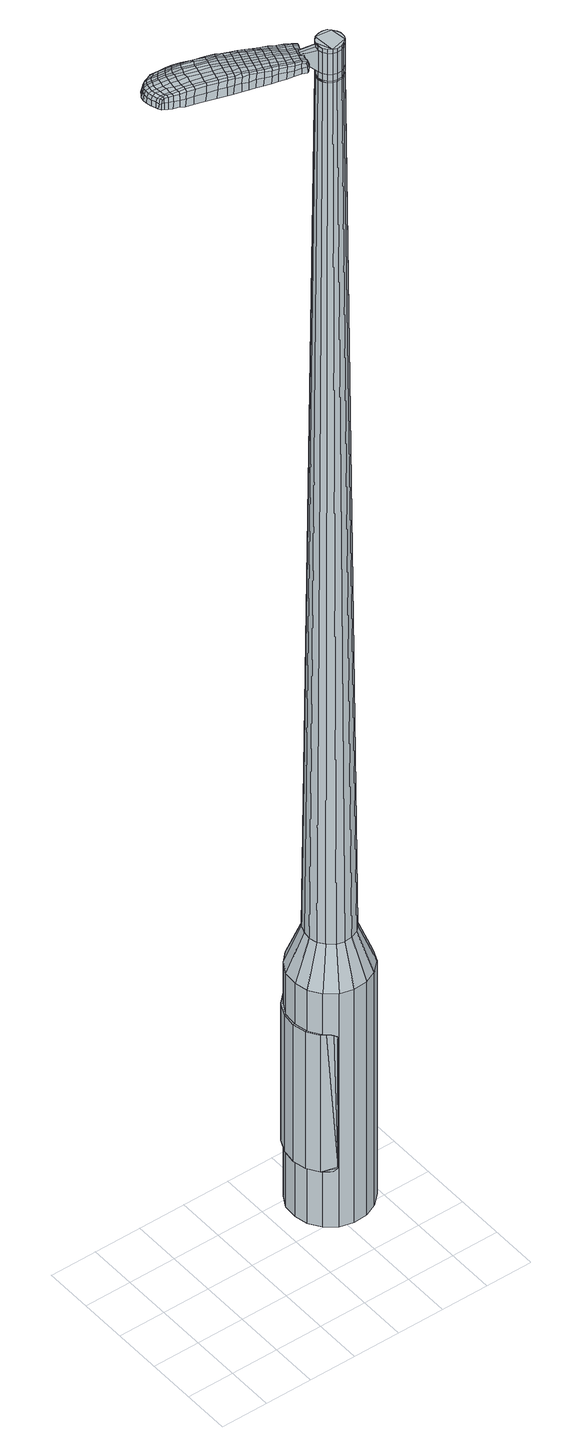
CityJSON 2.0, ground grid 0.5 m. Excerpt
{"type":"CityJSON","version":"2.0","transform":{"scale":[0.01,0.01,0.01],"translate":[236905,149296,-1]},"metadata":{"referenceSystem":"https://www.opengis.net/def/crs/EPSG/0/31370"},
"CityObjects":{
"object1":{"type":"GenericCityObject","attributes":{"cluster":67,"mean_distance_to_centroid":0.048,"new_centroid_x":236907.14,"new_centroid_y":149297.31,"mean_distance_to_camera":9.52,"H1":14.28,"H2":-26.69,"Z_final":109.85,"cluster2":-1,"proj_x":236908.35,"proj_y":149293.14,"id_line":27,"bearing_l":73.79,"distance":4.34,"orientation":"left","G_obj":163.79},"geometry":[{"type":"MultiSurface","lod":"2","boundaries":[[[0,1,2,3]],[[1,4,5,2]],[[4,6,7,5]],[[6,8,9,7]],[[8,10,11,9]],[[10,12,13,11]],[[12,14,15,13]],[[14,16,17,15]],[[16,18,19,17]],[[18,20,21,19]],[[20,22,23,21]],[[22,24,25,23]],[[24,26,27,25]],[[26,28,29,27]],[[28,30,31,29]],[[30,32,33,31]],[[32,34,35,33]],[[34,0,3,35]],[[36,37,38,39]],[[38,40,41,42]],[[41,43,42]],[[42,44,45,46]],[[45,47,46]],[[46,48,49,50]],[[49,51,50]],[[42,46,50,38]],[[50,52,39,38]],[[53,36,39]],[[2,5,7,35]],[[7,9,11,15]],[[11,13,15]],[[15,17,19,23]],[[19,21,23]],[[23,25,27,31]],[[27,29,31]],[[15,23,31,7]],[[31,33,35,7]],[[3,2,35]],[[1,0,54,55]],[[0,34,56,54]],[[34,32,57,56]],[[32,30,58,57]],[[30,28,59,58]],[[28,26,60,59]],[[26,24,61,60]],[[24,22,62,61]],[[22,20,63,62]],[[20,18,64,63]],[[18,16,65,64]],[[16,14,66,65]],[[14,12,67,66]],[[12,10,68,67]],[[10,8,69,68]],[[8,6,70,69]],[[6,4,71,70]],[[4,1,55,71]],[[55,54,72,73]],[[54,56,74,72]],[[56,57,75,74]],[[57,58,76,75]],[[58,59,77,76]],[[59,60,78,77]],[[60,61,79,78]],[[61,62,80,79]],[[62,63,81,80]],[[63,64,82,81]],[[64,65,83,82]],[[65,66,84,83]],[[66,67,85,84]],[[67,68,86,85]],[[68,69,87,86]],[[69,70,88,87]],[[70,71,89,88]],[[71,55,73,89]],[[72,90,91,73]],[[92,93,90,72]],[[94,95,93,92]],[[76,96,95,94]],[[77,97,96,76]],[[78,98,97,77]],[[79,99,98,78]],[[80,100,99,79]],[[101,102,100,80]],[[103,104,102,101]],[[83,105,104,103]],[[84,106,105,83]],[[85,107,106,84]],[[108,109,107,85]],[[87,110,109,108]],[[111,112,110,87]],[[113,114,112,111]],[[73,91,114,113]],[[115,116,117,118]],[[119,115,118,120]],[[121,119,120,122]],[[123,121,122,124]],[[125,123,124,126]],[[127,125,126,128]],[[129,127,128,130]],[[131,129,130,132]],[[133,131,132,134]],[[135,133,134,136]],[[137,135,136,138]],[[139,137,138,140]],[[141,139,140,142]],[[143,141,142,144]],[[145,143,144,146]],[[147,145,146,148]],[[74,92,72]],[[74,75,94,92]],[[75,76,94]],[[81,101,80]],[[81,82,103,101]],[[82,83,103]],[[86,108,85]],[[86,87,108]],[[88,111,87]],[[88,89,113,111]],[[89,73,113]],[[149,114,91]],[[149,150,112,114]],[[150,110,112]],[[151,109,110]],[[151,107,109]],[[152,104,105]],[[152,153,102,104]],[[153,100,102]],[[154,95,96]],[[154,155,93,95]],[[155,90,93]],[[39,52,147,156]],[[91,90,157,148]],[[53,39,156,116]],[[90,155,117,157]],[[36,53,116,115]],[[155,154,118,117]],[[37,36,115,119]],[[154,96,120,118]],[[38,37,119,121]],[[96,97,122,120]],[[40,38,121,123]],[[97,98,124,122]],[[41,40,123,125]],[[98,99,126,124]],[[43,41,125,127]],[[99,100,128,126]],[[42,43,127,129]],[[100,153,130,128]],[[44,42,129,131]],[[153,152,132,130]],[[45,44,131,133]],[[152,105,134,132]],[[47,45,133,135]],[[105,106,136,134]],[[46,47,135,137]],[[106,107,138,136]],[[48,46,137,139]],[[107,151,140,138]],[[49,48,139,141]],[[151,110,142,140]],[[51,49,141,143]],[[110,150,144,142]],[[50,51,143,145]],[[150,149,146,144]],[[52,50,145,147]],[[149,91,148,146]],[[147,148,158,159]],[[148,157,160,158]],[[157,117,161,160]],[[117,116,162,161]],[[116,156,163,162]],[[156,147,159,163]],[[164,165,166,167]],[[168,164,167,169]],[[164,168,170,171]],[[165,164,171,172]],[[173,174,175,176]],[[177,173,176,178]],[[173,177,179,180]],[[174,173,180,181]],[[182,183,184,185]],[[186,182,185,187]],[[182,186,188,189]],[[183,182,189,190]],[[191,192,193,194]],[[195,191,194,196]],[[191,195,197,198]],[[192,191,198,199]],[[200,201,202,203]],[[204,200,203,205]],[[200,204,206,207]],[[201,200,207,208]],[[209,210,211,212]],[[213,209,212,214]],[[209,213,215,216]],[[210,209,216,217]],[[218,219,220,221]],[[210,218,221,211]],[[218,210,217,222]],[[219,218,222,223]],[[224,225,226,227]],[[219,224,227,220]],[[224,219,223,228]],[[225,224,228,229]],[[230,168,169,231]],[[225,230,231,226]],[[230,225,229,232]],[[168,230,232,170]],[[233,234,235,236]],[[237,233,236,238]],[[233,237,239,240]],[[234,233,240,241]],[[242,243,244,245]],[[234,242,245,235]],[[242,234,241,246]],[[243,242,246,247]],[[248,249,250,251]],[[243,248,251,244]],[[248,243,247,252]],[[249,248,252,253]],[[254,255,256,257]],[[249,254,257,250]],[[254,249,253,258]],[[255,254,258,259]],[[260,165,172,261]],[[255,260,261,256]],[[260,255,259,262]],[[165,260,262,166]],[[263,264,265,266]],[[267,263,266,268]],[[263,267,269,270]],[[264,263,270,271]],[[272,273,274,275]],[[264,272,275,265]],[[272,264,271,276]],[[273,272,276,277]],[[278,279,280,281]],[[273,278,281,274]],[[278,273,277,282]],[[279,278,282,283]],[[284,177,178,285]],[[279,284,285,280]],[[284,279,283,286]],[[177,284,286,179]],[[287,288,289,290]],[[291,287,290,292]],[[287,291,293,294]],[[288,287,294,295]],[[296,297,298,299]],[[288,296,299,289]],[[296,288,295,300]],[[297,296,300,301]],[[302,303,304,305]],[[297,302,305,298]],[[302,297,301,306]],[[303,302,306,307]],[[308,309,310,311]],[[303,308,311,304]],[[308,303,307,312]],[[309,308,312,313]],[[314,174,181,315]],[[309,314,315,310]],[[314,309,313,316]],[[174,314,316,175]],[[317,203,202,318]],[[319,317,318,320]],[[317,319,321,322]],[[203,317,322,205]],[[323,319,320,324]],[[325,323,324,326]],[[323,325,327,328]],[[319,323,328,321]],[[329,325,326,330]],[[331,329,330,332]],[[329,331,333,334]],[[325,329,334,327]],[[335,331,332,336]],[[337,335,336,338]],[[335,337,339,340]],[[331,335,340,333]],[[341,337,338,342]],[[192,341,342,193]],[[341,192,199,343]],[[337,341,343,339]],[[344,345,190,189]],[[346,344,189,188]],[[344,346,347,348]],[[345,344,348,349]],[[350,351,349,348]],[[352,350,348,347]],[[350,352,353,354]],[[351,350,354,355]],[[356,357,355,354]],[[358,356,354,353]],[[356,358,359,360]],[[357,356,360,361]],[[362,363,361,360]],[[364,362,360,359]],[[362,364,197,195]],[[363,362,195,196]],[[365,366,367,368]],[[267,365,368,269]],[[365,267,268,369]],[[366,365,369,370]],[[371,186,187,372]],[[366,371,372,367]],[[371,366,370,373]],[[186,371,373,188]],[[374,375,376,377]],[[213,374,377,215]],[[374,213,214,378]],[[375,374,378,379]],[[380,381,382,383]],[[375,380,383,376]],[[380,375,379,384]],[[381,380,384,385]],[[386,183,190,387]],[[381,386,387,382]],[[386,381,385,388]],[[183,386,388,184]],[[389,390,391,392]],[[171,389,392,172]],[[389,171,170,393]],[[390,389,393,394]],[[395,396,397,398]],[[390,395,398,391]],[[395,390,394,399]],[[396,395,399,400]],[[401,194,193,402]],[[396,401,402,397]],[[401,396,400,403]],[[194,401,403,196]],[[404,405,406,407]],[[176,404,407,178]],[[404,176,175,408]],[[405,404,408,409]],[[410,198,197,411]],[[405,410,411,406]],[[410,405,409,412]],[[198,410,412,199]],[[413,414,415,416]],[[291,413,416,293]],[[413,291,292,417]],[[414,413,417,418]],[[419,204,205,420]],[[414,419,420,415]],[[419,414,418,421]],[[204,419,421,206]],[[422,423,424,425]],[[237,422,425,239]],[[422,237,238,426]],[[423,422,426,427]],[[428,429,430,431]],[[423,428,431,424]],[[428,423,427,432]],[[429,428,432,433]],[[434,201,208,435]],[[429,434,435,430]],[[434,429,433,436]],[[201,434,436,202]],[[437,438,427,426]],[[236,437,426,238]],[[437,236,235,439]],[[438,437,439,440]],[[441,442,433,432]],[[438,441,432,427]],[[441,438,440,443]],[[442,441,443,444]],[[445,318,202,436]],[[442,445,436,433]],[[445,442,444,446]],[[318,445,446,320]],[[447,448,449,450]],[[294,447,450,295]],[[447,294,293,416]],[[448,447,416,415]],[[451,322,321,452]],[[448,451,452,449]],[[451,448,415,420]],[[322,451,420,205]],[[453,454,440,439]],[[245,453,439,235]],[[453,245,244,455]],[[454,453,455,456]],[[457,458,444,443]],[[454,457,443,440]],[[457,454,456,459]],[[458,457,459,460]],[[461,324,320,446]],[[458,461,446,444]],[[461,458,460,462]],[[324,461,462,326]],[[463,464,465,466]],[[300,463,466,301]],[[463,300,295,450]],[[464,463,450,449]],[[467,328,327,468]],[[464,467,468,465]],[[467,464,449,452]],[[328,467,452,321]],[[469,470,456,455]],[[251,469,455,244]],[[469,251,250,471]],[[470,469,471,472]],[[473,474,460,459]],[[470,473,459,456]],[[473,470,472,475]],[[474,473,475,476]],[[477,330,326,462]],[[474,477,462,460]],[[477,474,476,478]],[[330,477,478,332]],[[479,480,481,482]],[[306,479,482,307]],[[479,306,301,466]],[[480,479,466,465]],[[483,334,333,484]],[[480,483,484,481]],[[483,480,465,468]],[[334,483,468,327]],[[485,486,472,471]],[[257,485,471,250]],[[485,257,256,487]],[[486,485,487,488]],[[489,490,476,475]],[[486,489,475,472]],[[489,486,488,491]],[[490,489,491,492]],[[493,336,332,478]],[[490,493,478,476]],[[493,490,492,494]],[[336,493,494,338]],[[495,496,497,498]],[[312,495,498,313]],[[495,312,307,482]],[[496,495,482,481]],[[499,340,339,500]],[[496,499,500,497]],[[499,496,481,484]],[[340,499,484,333]],[[501,502,488,487]],[[261,501,487,256]],[[501,261,172,392]],[[502,501,392,391]],[[503,504,492,491]],[[502,503,491,488]],[[503,502,391,398]],[[504,503,398,397]],[[505,342,338,494]],[[504,505,494,492]],[[505,504,397,402]],[[342,505,402,193]],[[506,507,409,408]],[[316,506,408,175]],[[506,316,313,498]],[[507,506,498,497]],[[508,343,199,412]],[[507,508,412,409]],[[508,507,497,500]],[[343,508,500,339]],[[509,510,370,369]],[[266,509,369,268]],[[509,266,265,511]],[[510,509,511,512]],[[513,346,188,373]],[[510,513,373,370]],[[513,510,512,514]],[[346,513,514,347]],[[515,516,517,518]],[[216,515,518,217]],[[515,216,215,377]],[[516,515,377,376]],[[519,520,521,522]],[[516,519,522,517]],[[519,516,376,383]],[[520,519,383,382]],[[523,345,349,524]],[[520,523,524,521]],[[523,520,382,387]],[[345,523,387,190]],[[525,526,512,511]],[[275,525,511,265]],[[525,275,274,527]],[[526,525,527,528]],[[529,352,347,514]],[[526,529,514,512]],[[529,526,528,530]],[[352,529,530,353]],[[531,532,533,534]],[[222,531,534,223]],[[531,222,217,518]],[[532,531,518,517]],[[535,536,537,538]],[[532,535,538,533]],[[535,532,517,522]],[[536,535,522,521]],[[539,351,355,540]],[[536,539,540,537]],[[539,536,521,524]],[[351,539,524,349]],[[541,542,528,527]],[[281,541,527,274]],[[541,281,280,543]],[[542,541,543,544]],[[545,358,353,530]],[[542,545,530,528]],[[545,542,544,546]],[[358,545,546,359]],[[547,548,549,550]],[[228,547,550,229]],[[547,228,223,534]],[[548,547,534,533]],[[551,552,553,554]],[[548,551,554,549]],[[551,548,533,538]],[[552,551,538,537]],[[555,357,361,556]],[[552,555,556,553]],[[555,552,537,540]],[[357,555,540,355]],[[557,558,544,543]],[[285,557,543,280]],[[557,285,178,407]],[[558,557,407,406]],[[559,364,359,546]],[[558,559,546,544]],[[559,558,406,411]],[[364,559,411,197]],[[560,561,394,393]],[[232,560,393,170]],[[560,232,229,550]],[[561,560,550,549]],[[562,563,400,399]],[[561,562,399,394]],[[562,561,549,554]],[[563,562,554,553]],[[564,363,196,403]],[[563,564,403,400]],[[564,563,553,556]],[[363,564,556,361]],[[565,566,567,568]],[[568,567,569,570]],[[571,569,567,572]],[[572,567,566,573]],[[574,575,576,577]],[[577,576,578,579]],[[580,578,576,581]],[[581,576,575,582]],[[583,584,585,586]],[[586,585,587,588]],[[589,587,585,590]],[[590,585,584,591]],[[592,593,594,595]],[[595,594,596,597]],[[598,596,594,599]],[[599,594,593,600]],[[601,602,603,604]],[[604,603,605,606]],[[607,605,603,608]],[[608,603,602,609]],[[610,611,612,613]],[[613,612,614,615]],[[616,614,612,617]],[[617,612,611,618]],[[619,620,621,622]],[[622,621,611,610]],[[618,611,621,623]],[[623,621,620,624]],[[625,626,627,628]],[[628,627,620,619]],[[624,620,627,629]],[[629,627,626,630]],[[570,569,631,632]],[[632,631,626,625]],[[630,626,631,633]],[[633,631,569,571]],[[634,635,636,637]],[[637,636,638,639]],[[640,638,636,641]],[[641,636,635,642]],[[643,644,645,646]],[[646,645,635,634]],[[642,635,645,647]],[[647,645,644,648]],[[649,650,651,652]],[[652,651,644,643]],[[648,644,651,653]],[[653,651,650,654]],[[655,656,657,658]],[[658,657,650,649]],[[654,650,657,659]],[[659,657,656,660]],[[573,566,661,662]],[[662,661,656,655]],[[660,656,661,663]],[[663,661,566,565]],[[664,665,666,667]],[[667,666,668,669]],[[670,668,666,671]],[[671,666,665,672]],[[673,674,675,676]],[[676,675,665,664]],[[672,665,675,677]],[[677,675,674,678]],[[679,680,681,682]],[[682,681,674,673]],[[678,674,681,683]],[[683,681,680,684]],[[579,578,685,686]],[[686,685,680,679]],[[684,680,685,687]],[[687,685,578,580]],[[688,689,690,691]],[[691,690,692,693]],[[694,692,690,695]],[[695,690,689,696]],[[697,698,699,700]],[[700,699,689,688]],[[696,689,699,701]],[[701,699,698,702]],[[703,704,705,706]],[[706,705,698,697]],[[702,698,705,707]],[[707,705,704,708]],[[709,710,711,712]],[[712,711,704,703]],[[708,704,711,713]],[[713,711,710,714]],[[582,575,715,716]],[[716,715,710,709]],[[714,710,715,717]],[[717,715,575,574]],[[601,604,718,719]],[[719,718,720,721]],[[722,720,718,723]],[[723,718,604,606]],[[721,720,724,725]],[[725,724,726,727]],[[728,726,724,729]],[[729,724,720,722]],[[727,726,730,731]],[[731,730,732,733]],[[734,732,730,735]],[[735,730,726,728]],[[733,732,736,737]],[[737,736,738,739]],[[740,738,736,741]],[[741,736,732,734]],[[739,738,742,743]],[[743,742,593,592]],[[600,593,742,744]],[[744,742,738,740]],[[591,745,746,590]],[[590,746,747,589]],[[748,747,746,749]],[[749,746,745,750]],[[750,751,752,749]],[[749,752,753,748]],[[754,753,752,755]],[[755,752,751,756]],[[756,757,758,755]],[[755,758,759,754]],[[760,759,758,761]],[[761,758,757,762]],[[762,763,764,761]],[[761,764,765,760]],[[598,765,764,596]],[[596,764,763,597]],[[766,767,768,769]],[[769,768,668,670]],[[669,668,768,770]],[[770,768,767,771]],[[588,587,772,773]],[[773,772,767,766]],[[771,767,772,774]],[[774,772,587,589]],[[775,776,777,778]],[[778,777,614,616]],[[615,614,777,779]],[[779,777,776,780]],[[781,782,783,784]],[[784,783,776,775]],[[780,776,783,785]],[[785,783,782,786]],[[591,584,787,788]],[[788,787,782,781]],[[786,782,787,789]],[[789,787,584,583]],[[790,791,792,793]],[[793,792,572,573]],[[571,572,792,794]],[[794,792,791,795]],[[796,797,798,799]],[[799,798,791,790]],[[795,791,798,800]],[[800,798,797,801]],[[592,595,802,803]],[[803,802,797,796]],[[801,797,802,804]],[[804,802,595,597]],[[805,806,807,808]],[[808,807,577,579]],[[574,577,807,809]],[[809,807,806,810]],[[598,599,811,812]],[[812,811,806,805]],[[810,806,811,813]],[[813,811,599,600]],[[814,815,692,816]],[[816,692,694]],[[693,692,817]],[[817,692,815,818]],[[606,605,819,820]],[[820,819,815,814]],[[818,815,819,821]],[[821,819,605,607]],[[822,823,638,824]],[[824,638,640]],[[639,638,825]],[[638,823,825]],[[826,827,828,829]],[[829,828,823,822]],[[825,823,828,830]],[[830,828,827,831]],[[609,602,832,833]],[[833,832,827,826]],[[831,827,832,834]],[[834,832,602,601]],[[835,836,825]],[[825,836,637,639]],[[634,637,836,837]],[[837,836,835,838]],[[831,839,840,830]],[[830,840,835,825]],[[838,835,840,841]],[[841,840,839,842]],[[601,719,843,834]],[[834,843,839,831]],[[842,839,843,844]],[[844,843,719,721]],[[845,846,847,848]],[[848,847,695,696]],[[694,695,847,816]],[[816,847,846,814]],[[722,723,849,850]],[[850,849,846,845]],[[814,846,849,820]],[[820,849,723,606]],[[838,851,852,837]],[[837,852,646,634]],[[643,646,852,853]],[[853,852,851,854]],[[842,855,856,841]],[[841,856,851,838]],[[854,851,856,857]],[[857,856,855,858]],[[721,725,859,844]],[[844,859,855,842]],[[858,855,859,860]],[[860,859,725,727]],[[861,862,863,864]],[[864,863,701,702]],[[696,701,863,848]],[[848,863,862,845]],[[728,729,865,866]],[[866,865,862,861]],[[845,862,865,850]],[[850,865,729,722]],[[854,867,868,853]],[[853,868,652,643]],[[649,652,868,869]],[[869,868,867,870]],[[858,871,872,857]],[[857,872,867,854]],[[870,867,872,873]],[[873,872,871,874]],[[727,731,875,860]],[[860,875,871,858]],[[874,871,875,876]],[[876,875,731,733]],[[877,878,879,880]],[[880,879,707,708]],[[702,707,879,864]],[[864,879,878,861]],[[734,735,881,882]],[[882,881,878,877]],[[861,878,881,866]],[[866,881,735,728]],[[870,883,884,869]],[[869,884,658,649]],[[655,658,884,885]],[[885,884,883,886]],[[874,887,888,873]],[[873,888,883,870]],[[886,883,888,889]],[[889,888,887,890]],[[733,737,891,876]],[[876,891,887,874]],[[890,887,891,892]],[[892,891,737,739]],[[893,894,895,896]],[[896,895,713,714]],[[708,713,895,880]],[[880,895,894,877]],[[740,741,897,898]],[[898,897,894,893]],[[877,894,897,882]],[[882,897,741,734]],[[886,899,900,885]],[[885,900,662,655]],[[573,662,900,793]],[[793,900,899,790]],[[890,901,902,889]],[[889,902,899,886]],[[790,899,902,799]],[[799,902,901,796]],[[739,743,903,892]],[[892,903,901,890]],[[796,901,903,803]],[[803,903,743,592]],[[810,904,905,809]],[[809,905,717,574]],[[714,717,905,896]],[[896,905,904,893]],[[600,744,906,813]],[[813,906,904,810]],[[893,904,906,898]],[[898,906,744,740]],[[771,907,908,770]],[[770,908,667,669]],[[664,667,908,909]],[[909,908,907,910]],[[589,747,911,774]],[[774,911,907,771]],[[910,907,911,912]],[[912,911,747,748]],[[913,914,915,916]],[[916,915,617,618]],[[616,617,915,778]],[[778,915,914,775]],[[917,918,919,920]],[[920,919,914,913]],[[775,914,919,784]],[[784,919,918,781]],[[750,745,921,922]],[[922,921,918,917]],[[781,918,921,788]],[[788,921,745,591]],[[910,923,924,909]],[[909,924,676,664]],[[673,676,924,925]],[[925,924,923,926]],[[748,753,927,912]],[[912,927,923,910]],[[926,923,927,928]],[[928,927,753,754]],[[929,930,931,932]],[[932,931,623,624]],[[618,623,931,916]],[[916,931,930,913]],[[933,934,935,936]],[[936,935,930,929]],[[913,930,935,920]],[[920,935,934,917]],[[756,751,937,938]],[[938,937,934,933]],[[917,934,937,922]],[[922,937,751,750]],[[926,939,940,925]],[[925,940,682,673]],[[679,682,940,941]],[[941,940,939,942]],[[754,759,943,928]],[[928,943,939,926]],[[942,939,943,944]],[[944,943,759,760]],[[945,946,947,948]],[[948,947,629,630]],[[624,629,947,932]],[[932,947,946,929]],[[949,950,951,952]],[[952,951,946,945]],[[929,946,951,936]],[[936,951,950,933]],[[762,757,953,954]],[[954,953,950,949]],[[933,950,953,938]],[[938,953,757,756]],[[942,955,956,941]],[[941,956,686,679]],[[579,686,956,808]],[[808,956,955,805]],[[760,765,957,944]],[[944,957,955,942]],[[805,955,957,812]],[[812,957,765,598]],[[795,958,959,794]],[[794,959,633,571]],[[630,633,959,948]],[[948,959,958,945]],[[801,960,961,800]],[[800,961,958,795]],[[945,958,961,952]],[[952,961,960,949]],[[597,763,962,804]],[[804,962,960,801]],[[949,960,962,954]],[[954,962,763,762]],[[565,568,167,166]],[[568,570,169,167]],[[580,581,180,179]],[[581,582,181,180]],[[583,586,185,184]],[[586,588,187,185]],[[607,608,207,206]],[[608,609,208,207]],[[610,613,212,211]],[[613,615,214,212]],[[619,622,221,220]],[[622,610,211,221]],[[625,628,227,226]],[[628,619,220,227]],[[570,632,231,169]],[[632,625,226,231]],[[640,641,240,239]],[[641,642,241,240]],[[642,647,246,241]],[[647,648,247,246]],[[648,653,252,247]],[[653,654,253,252]],[[654,659,258,253]],[[659,660,259,258]],[[660,663,262,259]],[[663,565,166,262]],[[670,671,270,269]],[[671,672,271,270]],[[672,677,276,271]],[[677,678,277,276]],[[678,683,282,277]],[[683,684,283,282]],[[684,687,286,283]],[[687,580,179,286]],[[688,691,290,289]],[[691,693,292,290]],[[697,700,299,298]],[[700,688,289,299]],[[703,706,305,304]],[[706,697,298,305]],[[709,712,311,310]],[[712,703,304,311]],[[582,716,315,181]],[[716,709,310,315]],[[766,769,368,367]],[[769,670,269,368]],[[588,773,372,187]],[[773,766,367,372]],[[615,779,378,214]],[[779,780,379,378]],[[780,785,384,379]],[[785,786,385,384]],[[786,789,388,385]],[[789,583,184,388]],[[693,817,417,292]],[[817,818,418,417]],[[818,821,421,418]],[[821,607,206,421]],[[822,824,425,424]],[[824,640,239,425]],[[826,829,431,430]],[[829,822,424,431]],[[609,833,435,208]],[[833,826,430,435]],[[963,964,965,966]],[[967,968,966,965]],[[969,970,971,972]],[[973,974,975,976]],[[964,977,978,965]],[[979,967,965,978]],[[980,969,972,981]],[[982,983,974,973]],[[977,984,985,978]],[[985,986,979,978]],[[987,980,981,988]],[[989,983,982,990]],[[984,991,992,985]],[[992,993,986,985]],[[994,987,988,995]],[[996,989,990,997]],[[998,999,1000,1001]],[[1002,1003,999,998]],[[1002,1004,1005,1003]],[[1004,1006,1007,1005]],[[1008,1009,1010,1011]],[[1012,1013,1009,1008]],[[1014,1015,1013,1012]],[[1016,1017,1015,1014]],[[1011,1000,999,1008]],[[1008,999,1003,1012]],[[1003,1005,1014,1012]],[[1005,1007,1016,1014]],[[972,971,968,967]],[[981,972,967,979]],[[986,988,981,979]],[[993,995,988,986]],[[973,976,970,969]],[[982,973,969,980]],[[990,982,980,987]],[[997,990,987,994]],[[974,998,1001,975]],[[983,1002,998,974]],[[1004,1002,983,989]],[[1006,1004,989,996]],[[1018,1019,1020,1021]],[[1020,1022,1023,1024]],[[1020,1024,1025,1026]],[[1020,1026,1021]],[[1027,1018,1021,1028]],[[1029,1028,1021,1030]],[[1031,1030,1021]],[[1032,1020,1019,1033]],[[1034,1032,1033,1035]],[[1036,1034,1035,1037]],[[1038,1036,1037,1039]],[[1040,1038,1039,1041]],[[1041,1042,1043,1044]],[[1041,1044,1045,1046]],[[1041,1046,1047,1048]],[[1047,1049,1050,1051]],[[1047,1051,1052,1053]],[[1047,1053,1048]],[[1041,1048,1040]],[[1054,1055,1019,1018]],[[1056,1057,1022,1020]],[[1058,1059,1031,1021]],[[1055,1060,1033,1019]],[[1061,1056,1020,1032]],[[1060,1062,1035,1033]],[[1063,1061,1032,1034]],[[1062,1064,1037,1035]],[[1065,1063,1034,1036]],[[1064,1066,1039,1037]],[[1067,1065,1036,1038]],[[1066,1068,1041,1039]],[[1069,1067,1038,1040]],[[1068,1070,1042,1041]],[[1071,1072,1049,1047]],[[1073,1069,1040,1048]],[[1043,1042,1070,1074]],[[1044,1043,1074,1075]],[[1045,1044,1075,1076]],[[1046,1045,1076,1077]],[[1047,1046,1077,1071]],[[1078,1054,1018,1027]],[[1079,1078,1027,1028]],[[1080,1079,1028,1029]],[[1081,1080,1029,1030]],[[1059,1081,1030,1031]],[[1023,1022,1057,1082]],[[1050,1049,1072,1083]],[[1024,1023,1082,1084]],[[1025,1024,1084,1085]],[[1026,1025,1085,1086]],[[1021,1026,1086,1058]],[[1051,1050,1083,1087]],[[1052,1051,1087,1088]],[[1053,1052,1088,1089]],[[1048,1053,1089,1073]]]}]}
},
"vertices":[
[171,142,384],[178,155,384],[178,155,96],[171,142,96],[188,165,384],[188,165,96],[202,171,384],[202,171,96],[216,172,384],[216,172,96],[230,168,384],[230,168,96],[242,159,384],[242,159,96],[251,147,384],[251,147,96],[254,133,384],[254,133,96],[252,118,384],[252,118,96],[246,105,384],[246,105,96],[235,95,384],[235,95,96],[222,89,384],[222,89,96],[207,88,384],[207,88,96],[193,92,384],[193,92,96],[181,101,384],[181,101,96],[173,113,384],[173,113,96],[170,127,384],[170,127,96],[199,125,1524],[202,121,1524],[206,118,1524],[199,134,1524],[210,117,1524],[215,117,1524],[223,122,1524],[219,119,1524],[225,126,1524],[225,131,1524],[221,139,1524],[224,135,1524],[218,142,1524],[213,143,1524],[204,141,1524],[209,143,1524],[201,138,1524],[198,129,1524],[188,137,429],[191,145,429],[187,128,429],[189,120,429],[194,113,429],[201,107,429],[209,105,429],[218,106,429],[226,109,429],[232,115,429],[236,123,429],[237,132,429],[235,140,429],[230,147,429],[223,153,429],[214,155,429],[206,154,429],[198,151,429],[199,134,1483],[201,138,1483],[198,129,1483],[199,125,1483],[202,121,1483],[206,118,1483],[210,117,1483],[215,117,1483],[219,119,1483],[223,122,1483],[225,126,1483],[225,131,1483],[224,135,1483],[221,139,1483],[218,142,1483],[213,143,1483],[209,143,1483],[204,141,1483],[199,134,1485],[201,138,1485],[199,129,1483],[199,129,1485],[200,125,1483],[200,125,1485],[202,121,1485],[206,118,1485],[210,117,1485],[215,117,1485],[219,119,1485],[222,122,1483],[222,122,1485],[224,126,1483],[224,126,1485],[225,131,1485],[224,135,1485],[221,139,1485],[217,142,1483],[217,142,1485],[213,143,1485],[209,142,1483],[209,142,1485],[205,141,1483],[205,141,1485],[199,125,1519],[198,129,1519],[198,129,1493],[199,125,1493],[202,121,1519],[202,121,1493],[206,118,1519],[206,118,1493],[210,117,1519],[210,117,1493],[215,117,1519],[215,117,1493],[219,119,1519],[219,119,1493],[223,122,1519],[223,122,1493],[225,126,1519],[225,126,1493],[225,131,1519],[225,131,1493],[224,135,1519],[224,135,1493],[221,139,1519],[221,139,1493],[218,142,1519],[218,142,1493],[213,143,1519],[213,143,1493],[209,143,1519],[209,143,1493],[204,141,1519],[204,141,1493],[201,138,1519],[201,138,1493],[204,141,1485],[209,143,1485],[218,142,1485],[225,126,1485],[223,122,1485],[199,125,1485],[198,129,1485],[199,134,1519],[199,134,1493],[182,142,1513],[182,142,1518],[181,139,1513],[180,136,1513],[180,136,1518],[181,139,1518],[115,178,1519],[122,176,1518],[121,178,1509],[114,180,1510],[107,181,1519],[106,183,1510],[108,179,1526],[116,177,1525],[122,174,1525],[104,141,1519],[111,140,1518],[113,141,1525],[106,143,1525],[96,144,1519],[97,145,1526],[94,143,1510],[103,140,1510],[109,139,1509],[39,179,1519],[40,182,1519],[39,183,1513],[38,179,1513],[39,175,1519],[38,175,1513],[40,174,1524],[40,178,1524],[41,182,1524],[110,158,1530],[117,156,1529],[118,159,1529],[111,161,1530],[101,161,1531],[102,164,1531],[100,157,1530],[109,155,1530],[116,153,1529],[187,136,1512],[188,138,1512],[187,139,1517],[186,136,1517],[187,133,1512],[185,133,1517],[186,133,1506],[187,136,1506],[187,139,1506],[58,194,1519],[61,193,1519],[61,195,1512],[58,195,1512],[56,194,1518],[55,195,1512],[56,193,1522],[58,192,1523],[61,192,1524],[66,192,1519],[72,191,1519],[71,193,1512],[65,194,1512],[66,191,1524],[72,190,1525],[77,190,1519],[85,188,1519],[84,189,1511],[77,191,1511],[78,188,1526],[85,186,1526],[96,184,1519],[95,186,1510],[96,183,1526],[185,154,1513],[178,156,1513],[178,155,1518],[185,153,1517],[190,152,1512],[189,151,1516],[190,153,1506],[184,155,1507],[177,158,1507],[171,159,1514],[164,161,1515],[164,160,1520],[171,157,1519],[170,160,1507],[163,163,1507],[157,164,1515],[150,166,1516],[150,165,1522],[157,162,1521],[156,166,1508],[149,168,1508],[143,169,1517],[136,171,1517],[136,170,1524],[143,167,1523],[142,171,1508],[135,173,1509],[129,174,1518],[129,172,1524],[128,176,1509],[47,160,1519],[50,158,1519],[51,159,1524],[48,161,1523],[45,161,1518],[46,161,1522],[44,160,1512],[46,159,1512],[49,157,1512],[55,156,1519],[60,154,1519],[61,155,1525],[56,158,1524],[53,155,1512],[59,153,1512],[66,152,1519],[73,150,1519],[75,151,1526],[67,153,1526],[64,151,1511],[72,149,1511],[85,147,1519],[86,148,1526],[83,146,1510],[176,125,1513],[169,126,1513],[168,126,1507],[175,124,1507],[182,124,1512],[181,123,1506],[181,125,1516],[177,126,1517],[170,127,1518],[162,128,1514],[154,130,1515],[153,129,1507],[160,127,1507],[163,129,1519],[155,131,1520],[147,131,1515],[140,133,1516],[138,132,1508],[145,130,1508],[148,132,1521],[141,134,1522],[132,135,1517],[125,136,1517],[124,135,1509],[131,134,1508],[134,136,1523],[127,138,1524],[118,138,1518],[117,137,1509],[120,139,1524],[181,138,1519],[182,140,1519],[174,140,1520],[175,142,1520],[173,137,1520],[180,135,1519],[167,142,1522],[168,144,1522],[160,144,1523],[160,147,1523],[159,141,1523],[166,139,1521],[152,146,1524],[153,149,1524],[145,148,1525],[146,151,1525],[144,145,1525],[152,143,1524],[138,150,1526],[139,153,1526],[131,152,1527],[132,155,1527],[130,149,1527],[137,147,1526],[124,154,1528],[125,157,1528],[123,151,1528],[43,177,1527],[44,181,1527],[43,173,1526],[47,172,1527],[47,176,1528],[49,180,1528],[54,174,1529],[55,178,1529],[53,170,1528],[60,168,1530],[61,172,1530],[62,176,1530],[68,170,1531],[69,174,1531],[67,166,1530],[76,164,1531],[76,168,1531],[77,171,1531],[89,164,1531],[90,168,1531],[88,160,1531],[43,162,1518],[42,165,1519],[41,164,1513],[42,162,1513],[45,163,1523],[43,165,1523],[40,170,1519],[39,169,1513],[41,169,1524],[53,193,1518],[51,192,1518],[52,191,1523],[54,192,1523],[53,195,1513],[50,193,1513],[47,191,1519],[44,188,1519],[46,188,1524],[49,190,1523],[47,191,1513],[43,189,1513],[42,186,1519],[43,185,1524],[41,186,1513],[116,175,1528],[115,173,1528],[122,171,1528],[122,173,1527],[107,178,1528],[106,176,1529],[114,171,1529],[113,168,1530],[120,165,1529],[121,168,1528],[105,173,1529],[104,170,1530],[112,165,1530],[119,162,1529],[103,167,1531],[106,144,1528],[107,146,1529],[98,149,1529],[98,146,1528],[113,142,1527],[114,145,1528],[108,150,1529],[99,153,1530],[115,148,1528],[184,124,1512],[185,126,1512],[184,127,1517],[183,125,1517],[183,124,1506],[184,126,1506],[186,129,1512],[184,130,1517],[185,129,1506],[192,150,1512],[191,148,1512],[191,149,1506],[191,151,1506],[190,150,1517],[190,148,1517],[190,146,1512],[190,144,1512],[189,144,1506],[190,147,1506],[189,146,1517],[188,144,1517],[189,141,1512],[188,141,1506],[188,141,1517],[185,151,1519],[185,150,1519],[178,154,1520],[178,152,1520],[184,148,1519],[183,145,1519],[177,150,1520],[176,147,1520],[183,143,1519],[175,145,1520],[178,127,1519],[178,129,1519],[171,130,1520],[171,128,1520],[179,132,1519],[172,134,1520],[171,156,1521],[170,154,1521],[164,159,1522],[163,157,1522],[170,152,1521],[169,150,1521],[163,155,1522],[162,152,1523],[168,147,1522],[161,149,1523],[163,130,1521],[164,132,1521],[157,134,1522],[156,132,1522],[165,135,1521],[158,137,1522],[157,161,1523],[156,159,1523],[150,163,1524],[149,162,1524],[156,157,1523],[155,154,1524],[149,159,1525],[148,156,1525],[154,151,1524],[147,154,1525],[149,134,1523],[149,136,1523],[142,138,1524],[142,135,1524],[150,139,1524],[143,141,1525],[143,166,1525],[142,164,1525],[136,168,1526],[135,166,1526],[142,161,1526],[141,159,1526],[135,164,1527],[134,161,1527],[140,156,1526],[133,158,1527],[134,137,1525],[135,139,1525],[128,141,1526],[127,139,1526],[136,143,1526],[129,145,1527],[129,170,1527],[129,169,1527],[128,166,1527],[127,163,1528],[126,160,1528],[120,141,1527],[121,143,1527],[122,147,1528],[47,162,1525],[46,164,1525],[50,161,1526],[49,163,1526],[44,169,1526],[48,167,1527],[56,192,1525],[54,191,1525],[58,190,1526],[60,191,1525],[51,189,1525],[48,187,1526],[52,186,1527],[55,188,1526],[46,184,1526],[50,183,1527],[55,159,1526],[54,161,1527],[61,157,1527],[60,159,1528],[54,166,1528],[60,163,1529],[65,190,1526],[63,189,1527],[69,187,1528],[71,189,1527],[61,187,1527],[58,184,1528],[65,182,1529],[67,185,1528],[56,181,1528],[63,179,1530],[67,155,1528],[67,157,1529],[75,153,1528],[75,155,1529],[67,161,1529],[75,159,1530],[77,187,1528],[75,186,1528],[83,183,1529],[85,185,1528],[74,183,1529],[72,181,1530],[80,178,1530],[82,181,1530],[70,177,1530],[79,175,1531],[86,149,1529],[86,152,1529],[87,156,1530],[96,181,1528],[95,180,1529],[94,177,1530],[92,174,1530],[91,171,1531],[120,176,1509],[121,174,1518],[115,177,1518],[114,178,1509],[106,179,1519],[106,181,1510],[107,177,1525],[115,175,1525],[122,173,1525],[113,143,1525],[112,142,1518],[105,143,1518],[106,145,1525],[96,146,1519],[98,147,1525],[95,144,1510],[103,142,1509],[110,141,1509],[41,182,1513],[42,181,1519],[41,178,1519],[40,179,1513],[41,175,1519],[40,175,1513],[42,174,1524],[42,178,1524],[43,181,1524],[117,159,1528],[117,156,1528],[110,158,1529],[110,161,1529],[101,161,1529],[102,164,1529],[100,157,1529],[109,155,1529],[116,153,1528],[185,139,1516],[186,139,1512],[185,136,1512],[184,137,1516],[184,134,1512],[184,134,1516],[183,134,1506],[184,137,1506],[185,139,1506],[60,193,1512],[61,191,1519],[58,192,1518],[57,193,1512],[56,192,1518],[55,193,1512],[56,191,1522],[58,190,1523],[61,190,1523],[70,191,1512],[71,189,1519],[66,190,1519],[65,192,1512],[66,189,1524],[71,188,1525],[84,188,1511],[84,186,1519],[77,188,1519],[76,190,1511],[77,186,1525],[85,184,1526],[95,183,1519],[94,184,1510],[96,181,1526],[177,153,1518],[177,154,1513],[184,152,1513],[184,151,1517],[189,150,1512],[188,150,1515],[188,151,1506],[183,153,1506],[176,156,1507],[163,158,1520],[163,160,1514],[170,157,1514],[170,156,1519],[169,158,1507],[162,161,1507],[149,163,1522],[149,165,1516],[156,162,1515],[156,161,1521],[155,164,1508],[148,166,1508],[135,168,1523],[135,170,1517],[142,167,1516],[142,165,1522],[141,169,1508],[134,171,1508],[128,172,1517],[129,170,1524],[127,174,1509],[52,161,1523],[51,160,1519],[48,161,1518],[49,162,1523],[46,162,1518],[47,163,1522],[45,161,1512],[47,160,1512],[50,159,1512],[62,157,1525],[61,156,1519],[56,158,1519],[56,159,1524],[54,157,1512],[59,155,1512],[75,153,1526],[74,152,1519],[67,154,1519],[68,155,1525],[65,153,1511],[72,151,1511],[85,149,1519],[86,150,1526],[83,148,1510],[168,128,1507],[169,128,1513],[177,127,1513],[175,126,1506],[182,126,1512],[180,125,1506],[181,127,1515],[177,128,1517],[170,129,1518],[153,131,1507],[155,132,1514],[162,130,1514],[161,129,1507],[163,131,1519],[156,133,1520],[139,134,1508],[140,135,1516],[147,133,1515],[146,132,1508],[148,134,1521],[141,136,1522],[124,137,1508],[126,138,1517],[133,137,1516],[131,136,1508],[134,138,1522],[127,139,1523],[119,140,1517],[117,139,1509],[120,141,1524],[180,138,1518],[181,140,1518],[173,140,1519],[174,142,1519],[173,137,1519],[179,135,1518],[166,142,1520],[167,145,1520],[159,144,1521],[160,147,1521],[158,141,1521],[165,139,1520],[152,146,1523],[153,149,1523],[145,148,1524],[146,151,1524],[144,145,1524],[151,143,1523],[138,150,1525],[138,153,1525],[131,152,1526],[131,155,1526],[130,149,1526],[137,147,1525],[124,154,1527],[124,157,1527],[123,151,1527],[45,180,1526],[44,177,1526],[44,174,1525],[48,172,1526],[48,176,1526],[49,179,1526],[55,178,1528],[54,174,1528],[54,171,1527],[61,169,1528],[61,172,1529],[62,176,1529],[69,174,1530],[68,170,1530],[67,167,1529],[76,164,1530],[77,168,1530],[77,171,1530],[90,168,1530],[89,164,1530],[88,161,1530],[43,165,1513],[44,166,1518],[45,163,1518],[44,163,1512],[46,164,1523],[45,166,1523],[42,170,1519],[41,170,1513],[43,170,1523],[53,190,1523],[52,191,1518],[54,191,1518],[55,190,1523],[54,193,1512],[51,192,1512],[47,186,1523],[46,187,1519],[49,189,1519],[50,188,1523],[48,190,1513],[45,187,1513],[44,184,1519],[45,184,1524],[43,185,1513],[121,171,1527],[114,173,1527],[115,174,1527],[122,172,1526],[107,176,1527],[106,175,1528],[119,165,1528],[112,167,1528],[113,170,1528],[120,168,1527],[105,173,1528],[104,170,1529],[111,164,1529],[118,162,1528],[103,167,1529],[98,149,1528],[107,147,1527],[106,145,1527],[98,148,1527],[113,144,1526],[114,145,1527],[108,151,1528],[99,153,1528],[115,149,1527],[182,128,1516],[182,127,1512],[182,127,1516],[181,125,1506],[181,126,1506],[183,130,1512],[183,131,1516],[182,130,1506],[188,150,1506],[189,149,1512],[189,151,1506],[188,149,1516],[187,145,1506],[188,144,1512],[188,147,1512],[188,148,1506],[187,147,1516],[187,144,1516],[187,142,1512],[186,142,1506],[186,142,1516],[184,150,1518],[184,151,1518],[177,153,1519],[177,152,1519],[182,145,1518],[183,148,1518],[176,150,1519],[176,147,1519],[182,143,1518],[175,145,1519],[171,131,1519],[177,129,1518],[177,128,1518],[170,130,1519],[178,132,1518],[172,134,1519],[170,154,1520],[170,155,1520],[163,158,1521],[163,157,1521],[168,150,1520],[169,152,1520],[162,154,1521],[161,152,1521],[168,147,1520],[161,149,1521],[156,134,1521],[163,133,1520],[163,131,1520],[156,133,1521],[164,136,1520],[157,138,1521],[156,159,1522],[156,160,1522],[149,162,1523],[149,161,1523],[154,154,1522],[155,157,1522],[148,159,1523],[147,156,1524],[153,151,1523],[146,154,1524],[142,138,1523],[149,136,1522],[149,135,1522],[141,137,1523],[150,140,1522],[143,141,1523],[142,164,1524],[142,165,1524],[135,167,1525],[135,166,1525],[140,159,1525],[141,161,1524],[134,164,1525],[133,161,1526],[139,156,1525],[132,158,1526],[128,142,1525],[135,140,1524],[134,139,1524],[127,140,1525],[136,143,1524],[129,145,1525],[128,168,1526],[128,169,1526],[126,163,1527],[127,166,1526],[125,160,1527],[121,143,1526],[120,142,1526],[122,147,1526],[47,165,1524],[48,163,1524],[51,162,1525],[50,164,1525],[45,169,1525],[49,168,1525],[58,189,1525],[55,189,1524],[57,190,1524],[60,189,1525],[53,185,1526],[49,186,1525],[52,188,1524],[56,187,1525],[47,183,1525],[51,182,1526],[55,162,1526],[56,160,1526],[62,158,1526],[61,160,1527],[54,166,1526],[61,164,1527],[69,186,1527],[63,188,1526],[65,188,1526],[71,187,1526],[65,182,1528],[59,184,1527],[61,186,1526],[67,184,1527],[57,181,1527],[64,179,1528],[67,158,1527],[68,156,1527],[75,154,1527],[75,156,1528],[67,162,1528],[75,160,1529],[83,182,1528],[75,185,1527],[77,186,1527],[84,183,1527],[80,177,1529],[72,180,1529],[74,182,1528],[82,180,1528],[70,177,1529],[79,174,1530],[87,152,1528],[87,151,1528],[87,156,1529],[95,179,1528],[95,180,1528],[92,174,1529],[93,177,1529],[91,171,1530],[189,151,1508],[187,145,1508],[156,155,1509],[158,162,1509],[135,161,1510],[138,170,1510],[98,173,1512],[100,182,1512],[117,177,1511],[115,168,1511],[80,178,1513],[67,182,1514],[70,190,1514],[83,187,1513],[185,138,1508],[154,147,1509],[133,153,1510],[95,164,1512],[112,159,1511],[78,169,1513],[65,173,1514],[183,132,1508],[151,140,1509],[131,145,1510],[92,155,1512],[110,150,1511],[62,165,1514],[75,160,1513],[181,125,1508],[149,132,1509],[128,137,1510],[90,146,1512],[107,141,1511],[60,156,1514],[72,151,1513],[54,185,1514],[49,185,1514],[51,192,1514],[57,193,1514],[52,177,1514],[47,178,1514],[49,169,1514],[45,171,1514],[47,161,1514],[43,165,1514],[44,184,1515],[40,181,1515],[40,182,1515],[45,188,1515],[43,179,1515],[40,180,1515],[41,175,1515],[39,179,1515],[40,171,1515],[39,178,1515],[183,98,334],[179,101,334],[179,101,165],[191,92,171],[183,98,165],[186,96,165],[188,94,166],[190,93,167],[191,92,169],[186,96,334],[188,94,333],[190,93,332],[191,92,331],[191,92,328],[171,113,165],[171,113,334],[168,127,165],[168,127,334],[170,142,165],[170,142,334],[176,156,165],[176,156,334],[187,166,165],[187,166,334],[191,168,334],[194,170,334],[197,171,333],[199,172,332],[200,172,331],[200,172,328],[191,168,165],[200,172,171],[200,172,169],[199,172,167],[197,171,166],[194,170,165],[185,100,334],[181,103,334],[181,103,165],[185,100,165],[193,94,171],[193,94,328],[174,114,334],[174,114,165],[171,128,334],[171,128,165],[173,142,334],[173,142,165],[179,154,334],[179,154,165],[189,164,334],[189,164,165],[192,165,334],[201,170,328],[201,170,171],[192,165,165],[195,167,334],[198,168,333],[200,169,332],[201,170,331],[187,98,334],[190,96,333],[191,95,332],[192,94,331],[187,98,165],[201,170,169],[190,96,166],[191,95,167],[192,94,169],[200,169,167],[198,168,166],[195,167,165]
]}
